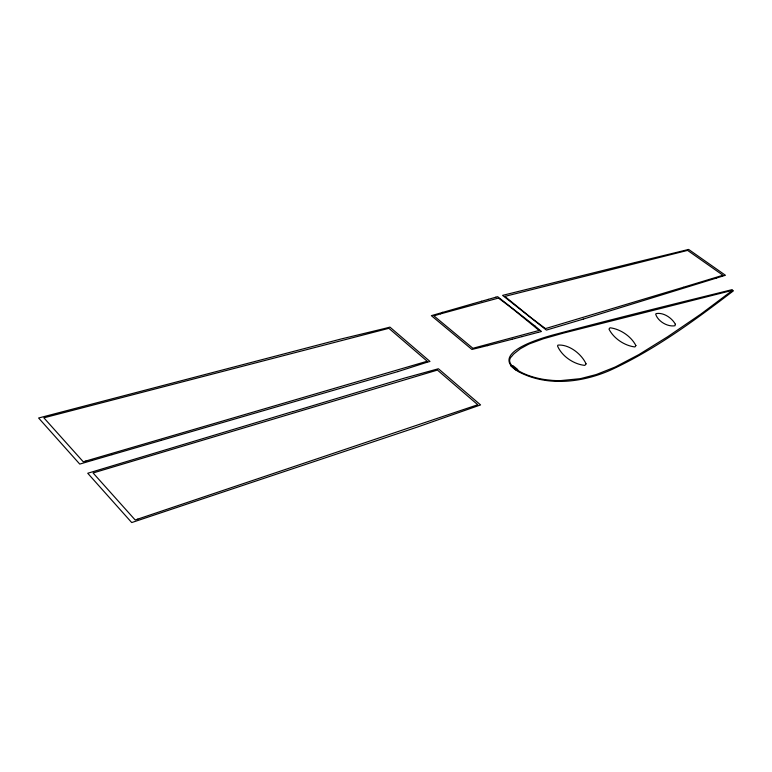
<?xml version="1.0" encoding="UTF-8"?>
<svg xmlns="http://www.w3.org/2000/svg" width="772" height="772" viewBox="0 0 772 772"><rect width="100%" height="100%" fill="white"/><g stroke="black" fill="none" stroke-linecap="round" stroke-linejoin="round"><path stroke-width="1.16" d="M292.897 411.544L87.728 473.255L131.713 522.567L417.343 427.08L480.57 404.924L438.419 368.755L404.499 378.106L292.955 411.64M384.852 328.447L389.928 327.106L429.975 361.45L426.713 362.367M558.696 380.635A28.535 14.446 21.6 0 0 560.375 380.625L579.531 378.753A50.827 25.283 21.4 0 0 581.297 378.415L595.395 374.767A118.473 57.224 20.3 0 0 597.132 374.198L614.319 367.366A134.386 63.912 20.2 0 0 616.017 366.584L638.927 354.56L667.828 336.621L700.947 314.03L732.609 290.291L563.261 333.147L543.314 338.792L529.602 343.781A77.47 39.411 22.7 0 0 528.482 344.283L520.386 348.712L514.248 353.557A56.491 28.902 22.1 0 0 513.689 354.116L512.975 354.859A26.209 13.385 21.3 0 0 512.502 355.429L512.212 355.805A20.699 10.538 20.2 0 1 511.739 356.355L511.238 356.867A21.944 11.242 21.2 0 0 510.427 357.928A17.273 8.849 21.1 0 0 510.06 358.681L509.983 358.864A36.998 18.933 21.6 0 0 509.809 359.434L509.684 360.003A11.57 5.925 21 0 0 509.645 360.785L509.684 361.171A20.207 10.345 21.2 0 0 509.887 362.126A14.745 7.556 21.1 0 0 511.952 365.716L512.145 365.909A19.976 10.21 21.1 0 0 514.442 368.07L514.615 368.215A15.623 8.01 21.1 0 0 516.256 369.421L518.842 371.062M721.772 276.415L725.448 275.276L688.634 249.433L634.478 262.663M716.455 278.065L721.781 276.415M716.455 278.065L583.217 319.116M583.227 319.116L546.393 330.088L502.572 295.377L634.478 262.663M442.8 312.303L442.25 312.457M440.358 313.934L433.893 315.844L472.908 348.288L539.155 330.455L513.969 309.919A1178.719 775.204 -7.3 0 0 498.432 298.069L440.484 313.895M92.437 460.363L111.998 454.679M112.008 454.679L161.329 440.358M92.428 460.363L79.748 464.088L38.6 418.009L341.079 338.995L384.852 328.447M161.338 440.358L397.947 371.583M397.947 371.583L426.713 362.367M537.804 332.452L522.123 336.611M537.823 332.462L541.462 331.487L535.035 326.073M522.113 336.602L514.837 338.541M514.837 338.532L512.097 339.265M512.097 339.255L487.421 345.634M473.439 303.56L431.345 315.661L471.924 349.455L480.078 347.448M473.429 303.55L481.554 301.263M481.545 301.263L488.232 299.382M488.222 299.372L495.836 297.21M495.817 297.201L497.67 296.689L535.025 326.064M487.846 345.518L479.972 347.477M511.151 366.053L513.139 365.764L517.8 369.595L516.429 370.396L511.141 366.053M558.696 380.635L557.027 380.606A36.197 18.267 21.4 0 1 555.377 380.548L553.746 380.471A41.022 20.67 21.3 0 1 552.134 380.374L546.451 379.785A42.721 21.529 21.2 0 1 544.974 379.583L543.044 379.274A35.078 17.756 21.3 0 1 541.635 379.023L539.377 378.57A28.709 14.591 21.3 0 1 538.074 378.28L535.98 377.769A23.189 11.831 21.3 0 1 534.784 377.46L532.159 376.697A21.24 10.847 21.3 0 1 531.107 376.36L528.83 375.588A22.87 11.676 21.2 0 1 527.073 374.941L525.018 374.102A24.993 12.738 21.2 0 1 522.895 373.165L519.189 371.264M518.379 371.593C546.682 386.782 581.596 382.787 610.141 370.299C654.733 349.861 694.568 320.496 733.4 290.851L731.798 289.722C673.473 304.149 615.12 318.479 557.056 333.9C544.472 337.132 486.659 352.833 518.359 371.583M675.365 324.23L674.989 325.736C667.674 327.125 657.918 321.355 655.698 314.243L656.094 313.606C663.447 312.187 671.872 317.871 675.365 324.23M635.896 345.586L634.922 346.946C624.567 345.74 613.653 338.425 608.973 329.084L609.996 327.772C620.341 329.026 631.139 336.303 635.896 345.586M586.064 363.873L584.867 365.388C573.837 364.326 561.9 356.288 557.548 346.02L557.915 345.103C569.022 344.167 581.509 353.904 586.064 363.873M137.821 519.093L135.177 519.981L93.084 472.966L437.435 370.077L477.772 404.75L137.821 519.093M683.317 287.29L545.505 328.592A487.643 180.426 24.5 0 1 529.592 316.501L504.849 296.409L687.601 250.398L722.959 275.247L683.317 287.29M85.895 461.009L83.26 461.781L43.869 417.826L388.876 328.322L427.205 361.238L85.895 461.009"/></g></svg>
